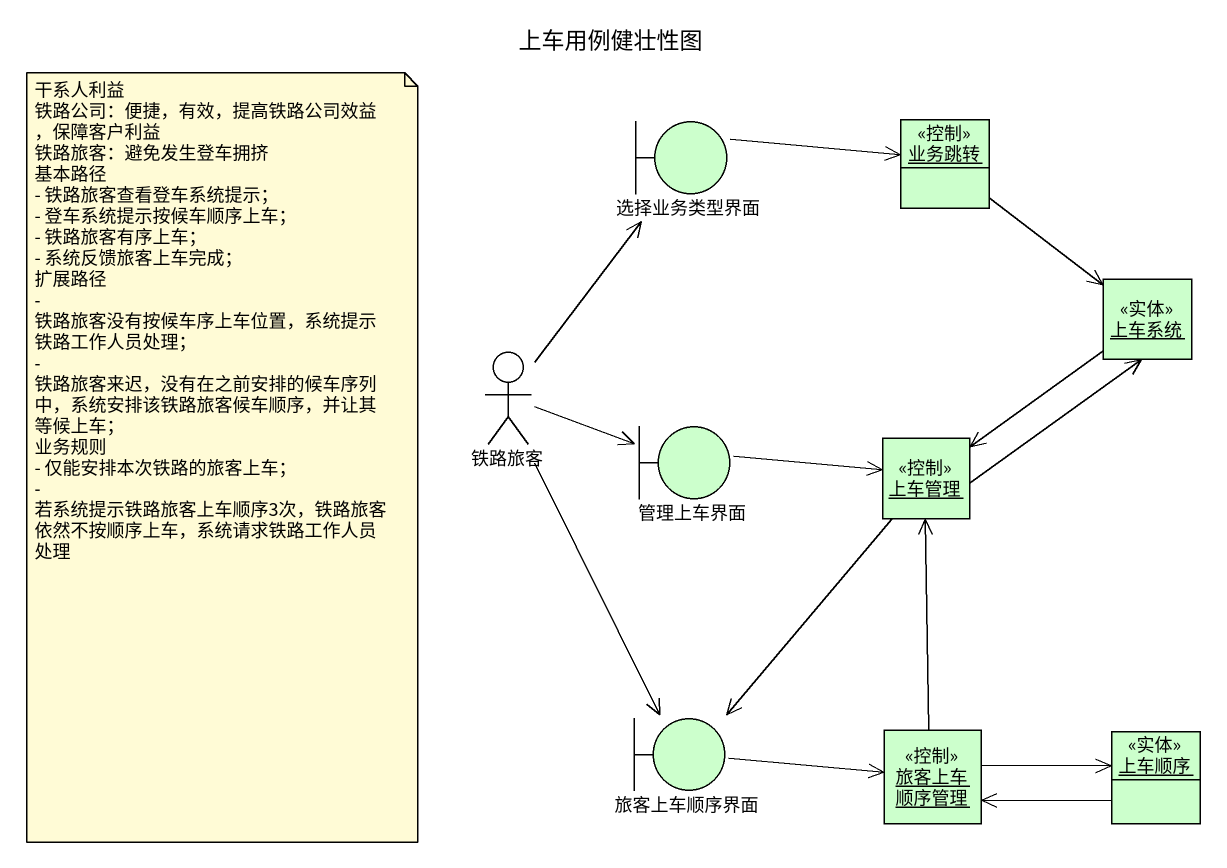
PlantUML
@startuml
title 上车用例健壮性图
allowmixing
hide circle
hide empty members
boundary 选择业务类型界面 #CCFFCC
object 业务跳转 <<控制>> #CCFFCC
object 上车系统 <<实体>> #CCFFCC
actor 铁路旅客
boundary 管理上车界面 #CCFFCC
object 上车管理 <<控制>> #CCFFCC
boundary 旅客上车顺序界面 #CCFFCC
object 旅客上车顺序管理 <<控制>> #CCFFCC
object 上车顺序 <<实体>> #CCFFCC
选择业务类型界面 -right-> 业务跳转
业务跳转 --> 上车系统
上车系统 --> 上车管理
铁路旅客 -up-> 选择业务类型界面
铁路旅客 -right-> 管理上车界面
铁路旅客 --> 旅客上车顺序界面
管理上车界面 -right-> 上车管理
上车管理 -up-> 上车系统
上车管理 --> 旅客上车顺序界面
旅客上车顺序界面 -right-> 旅客上车顺序管理
旅客上车顺序管理 -up-> 上车管理
旅客上车顺序管理 -right-> 上车顺序
上车顺序 -left-> 旅客上车顺序管理
note as N1
  干系人利益
  铁路公司：便捷，有效，提高铁路公司效益，保障客户利益
  铁路旅客：避免发生登车拥挤
  基本路径
  - 铁路旅客查看登车系统提示；
  - 登车系统提示按候车顺序上车；
  - 铁路旅客有序上车；
  - 系统反馈旅客上车完成；
  扩展路径
  - 铁路旅客没有按候车序上车位置，系统提示铁路工作人员处理；
  - 铁路旅客来迟，没有在之前安排的候车序列中，系统安排该铁路旅客候车顺序，并让其等候上车；
  业务规则
  - 仅能安排本次铁路的旅客上车；
  - 若系统提示铁路旅客上车顺序3次，铁路旅客依然不按顺序上车，系统请求铁路工作人员处理
end note
@enduml
